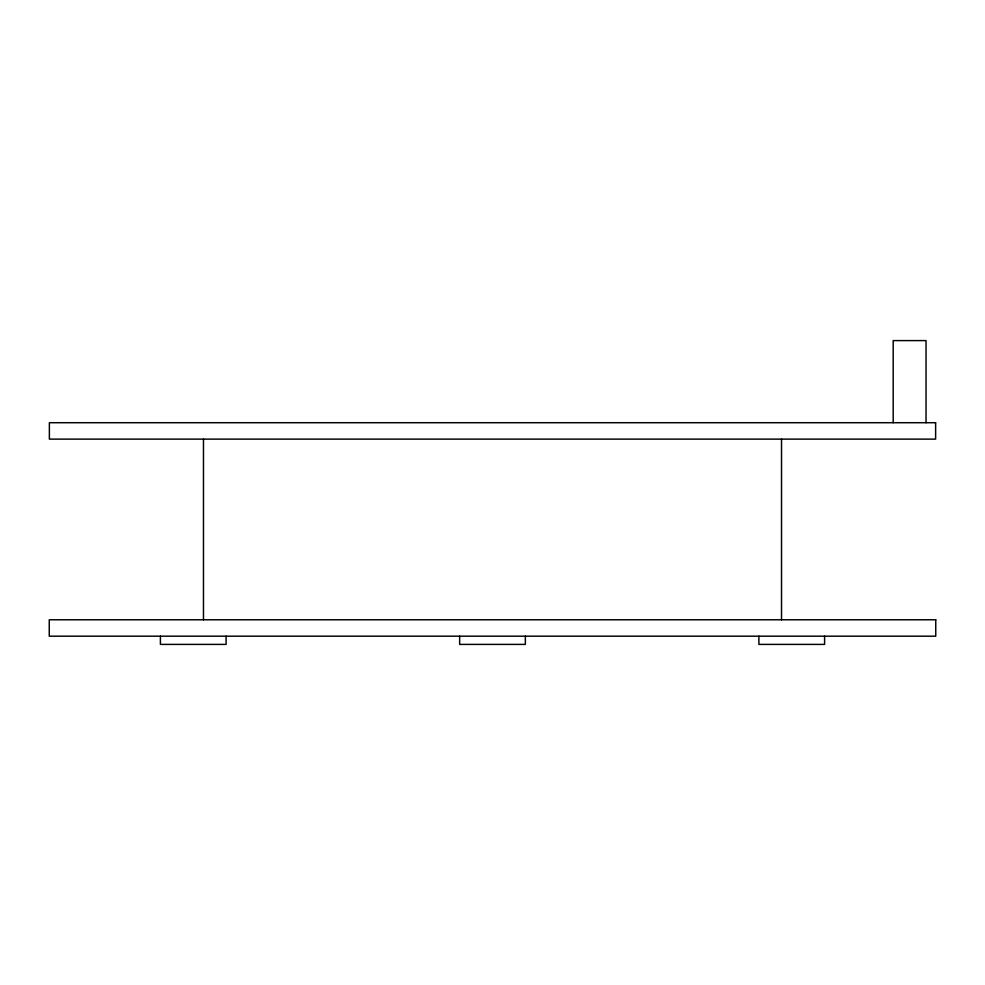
<?xml version="1.0" encoding="UTF-8"?>
<svg xmlns="http://www.w3.org/2000/svg" width="985" height="985" viewBox="0 0 985 985"><rect width="100%" height="100%" fill="white"/><g stroke="black" fill="none" stroke-linecap="round" stroke-linejoin="round"><path stroke-width="1.48" d="M926.035 422.713L926.035 340.601L893.198 340.601L893.198 422.713M824.593 636.187L824.593 644.399L758.906 644.399L758.906 636.187M781.524 439.125L781.524 619.774M525.35 636.187L525.35 644.399L459.65 644.399L459.65 636.187M226.094 636.187L226.094 644.399L160.407 644.399L160.407 636.187M203.476 439.125L203.476 619.774M935.627 422.713L49.373 422.713L49.373 439.125L935.627 439.125L935.627 422.713M935.75 619.774L49.25 619.774L49.25 636.187L935.75 636.187L935.75 619.774"/></g></svg>
